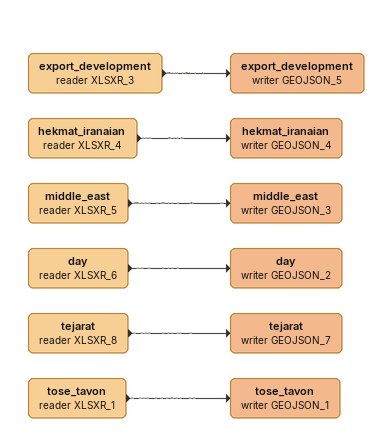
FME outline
export_development (reader XLSXR_3)
    -> export_development (writer GEOJSON_5)
export_development (writer GEOJSON_5)
hekmat_iranaian (reader XLSXR_4)
    -> hekmat_iranaian (writer GEOJSON_4)
hekmat_iranaian (writer GEOJSON_4)
middle_east (reader XLSXR_5)
    -> middle_east (writer GEOJSON_3)
middle_east (writer GEOJSON_3)
day (reader XLSXR_6)
    -> day (writer GEOJSON_2)
day (writer GEOJSON_2)
tejarat (reader XLSXR_8)
    -> tejarat (writer GEOJSON_7)
tejarat (writer GEOJSON_7)
tose_tavon (reader XLSXR_1)
    -> tose_tavon (writer GEOJSON_1)
tose_tavon (writer GEOJSON_1)
